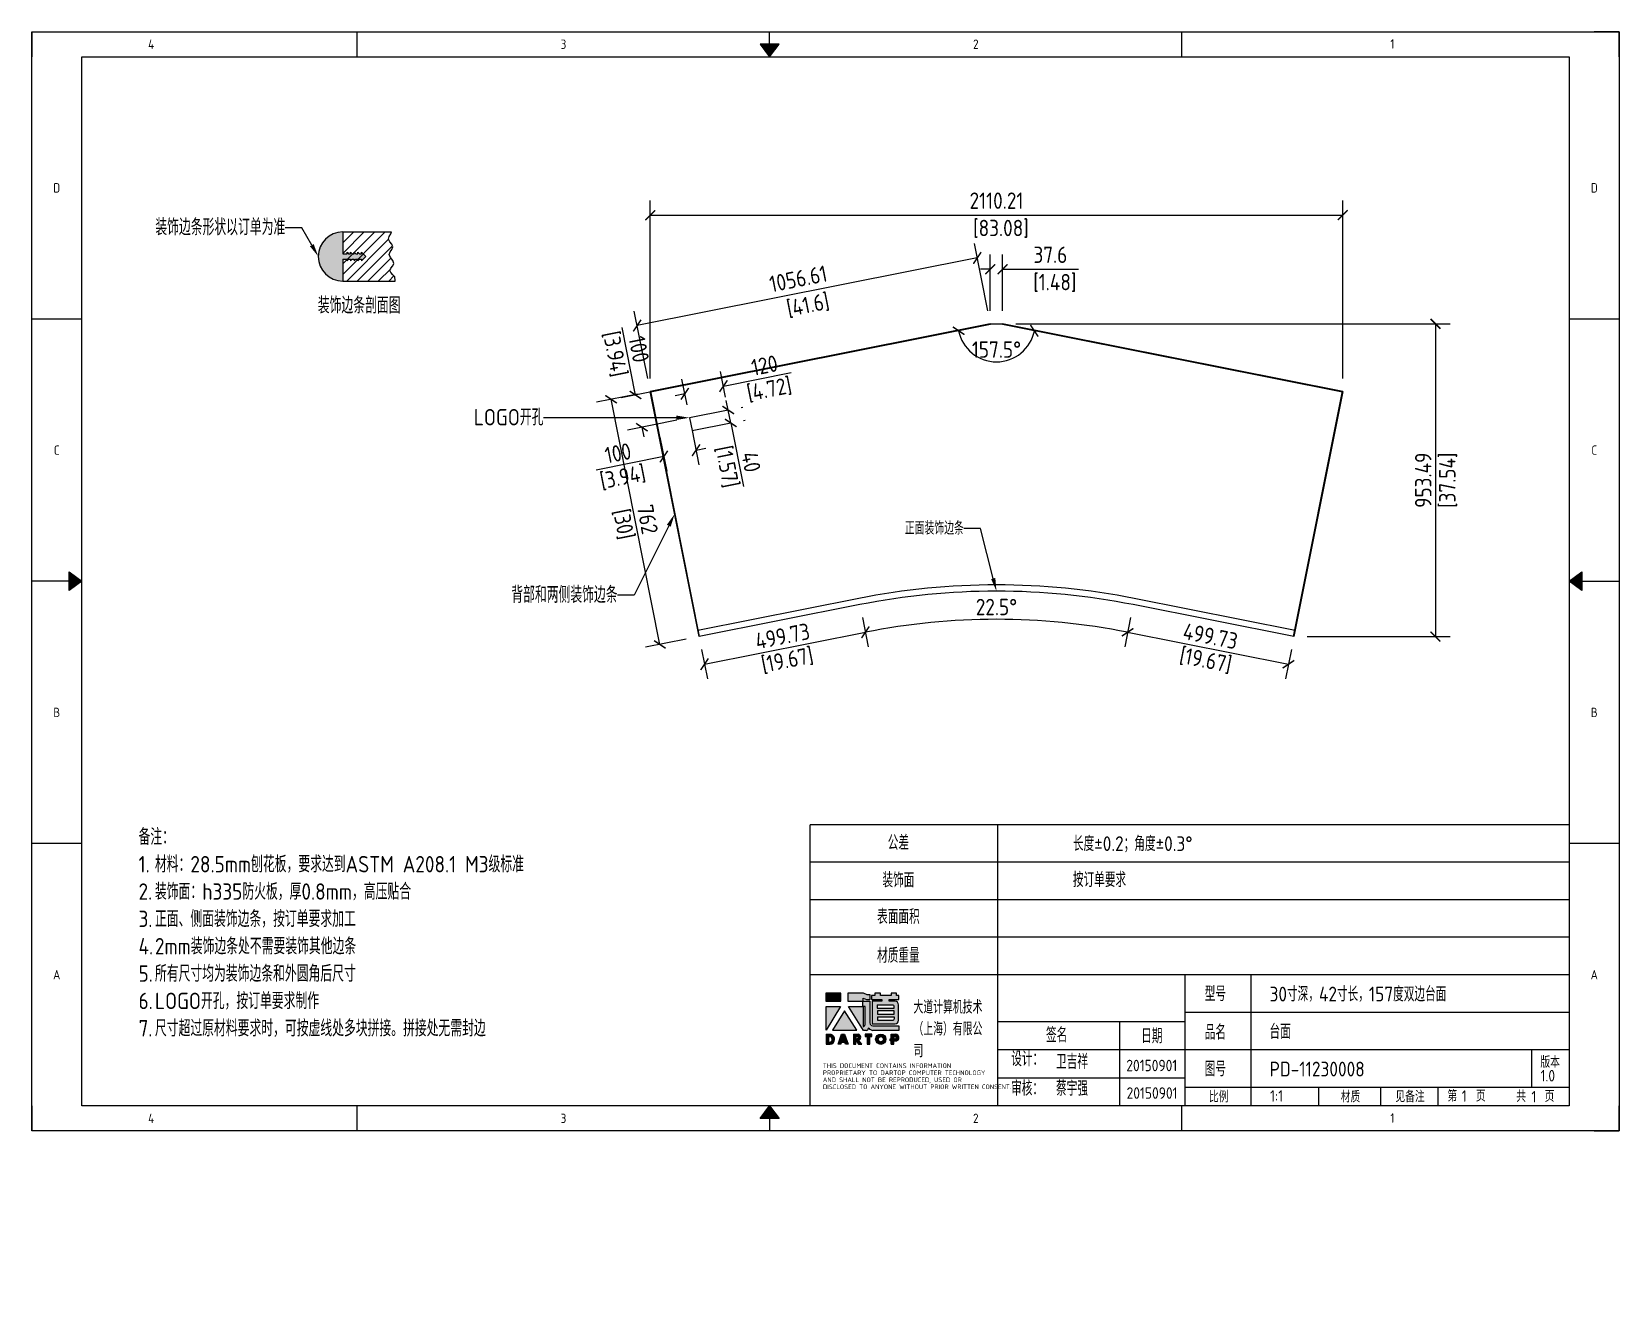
# Model space of a CAD drawing. Header units: millimetres. Extents: x 334 to 23266, y -22310 to 9660.
# Drawn here: x 334 to 5171, y -11477 to -7638 of the extents above; entities that cross this region are included whole.
import ezdxf
from ezdxf import colors
from ezdxf.entities.mleader import LeaderData, LeaderLine
from ezdxf.enums import TextEntityAlignment as Align
from ezdxf.math import Vec2, Vec3

# ---------------------------------------------------------------- set-up
doc = ezdxf.new("R2010")
doc.units = ezdxf.units.MM
doc.header["$MEASUREMENT"] = 0
doc.layers.get('Defpoints').update_dxf_attribs({"color": 252})
for name, color, linetype in [('DIM', 2, 'Continuous'), ('Remark', 255, 'Continuous'), ('TITLEBLOCK', 255, 'Continuous'), ('WORKSURFACE', 7, 'Continuous')]:
    doc.layers.add(name, color=color, linetype=linetype)
doc.styles.add('Dartop Text Style', font='gbenor.shx', dxfattribs={"bigfont": 'gbcbig.shx'})
doc.dimstyles.new('Dartop DIM Style', dxfattribs={"dimscale": 20, "dimtxt": 2.5, "dimasz": 1.5, "dimexe": 2.25, "dimexo": 2, "dimtad": 1, "dimdsep": 46, "dimtxsty": 'Dartop Text Style', "dimblk": 'ARCHTICK', "dimcen": 0.09, "dimadec": 1, "dimazin": 0, "dimtfac": 1, "dimtofl": 0, "dimtmove": 0, "dimatfit": 1, "dimfxl": 1, "dimtolj": 1, "dimtzin": 0, "dimarcsym": 0})

# ---------------------------------------------------------------- blocks, each defined once
blk = doc.blocks.new('*U5')
at = {"color": 254, "linetype": 'Continuous', "extrusion": (0, 0, -1)}
for points in [[(-17, 0.333), (-16.812, 0.25), (-17, 0.5)], [(-17, 0.333), (-17.188, 0.25), (-16.812, 0.25)], [(-17, 0.333), (-17, 0.5), (-17.188, 0.25)]]:
    blk.add_solid(points, dxfattribs=at)
blk = doc.blocks.new('*U4')
at = {"color": 254, "linetype": 'Continuous', "extrusion": (0, 0, -1)}
for points in [[(-33.167, 11), (-33, 11), (-33.25, 11.188)], [(-33.167, 11), (-33.25, 11.188), (-33.25, 10.812)], [(-33.167, 11), (-33.25, 10.812), (-33, 11)]]:
    blk.add_solid(points, dxfattribs=at)
blk = doc.blocks.new('*U6')
at = {"color": 254, "linetype": 'Continuous'}
for points in [[(17, 21.667), (17.188, 21.75), (16.812, 21.75)], [(17, 21.667), (16.812, 21.75), (17, 21.5)], [(17, 21.667), (17, 21.5), (17.188, 21.75)]]:
    blk.add_solid(points, dxfattribs=at)
blk = doc.blocks.new('*U3')
at = {"color": 254, "linetype": 'Continuous', "extrusion": (0, 0, -1)}
for points in [[(-0.833, 11), (-0.75, 10.812), (-0.75, 11.188)], [(-0.833, 11), (-0.75, 11.188), (-1, 11)], [(-0.833, 11), (-1, 11), (-0.75, 10.812)]]:
    blk.add_solid(points, dxfattribs=at)
blk = doc.blocks.new('dadao')
for p, q in [((48, 19.2), (44.9, 10.4)), ((44.9, 10.4), (51.2, 10.4)), ((51.2, 10.4), (48, 19.2))]:
    blk.add_line(p, q)
for points in [[(41.8, 121.6), (41.8, 143.7), (-0.4, 143.7), (-0.4, 121.6), (41.8, 121.6)], [(104.8, 122), (104.8, 130.3), (114.1, 126.3), (124.2, 126.3), (124.2, 139.6), (115.9, 139.6), (105.1, 143.9), (61.5, 143.9)], [(61.7, 144), (61.7, 121.3), (103.9, 121.3)], [(113.4, 38.7), (105.1, 38.7), (63, 106.5), (103.9, 106.5), (103.9, 120.9), (103.9, 121.3)], [(109.7, 53.6), (109.7, 106.2), (104.3, 106.2), (104.3, 50.4), (106.6, 50.4)], [(144.6, 94.4), (144.6, 84.8), (192, 84.8), (192, 94.1), (144.9, 94.1)], [(120.2, 45), (119.5, 45), (119.5, 44.6)], [(0, 28), (0, 0), (11.8, 0)], [(0.1, 28), (14, 28)], [(7.1, 21.8), (7.1, 6.1), (12, 6.1)], [(7.1, 21.8), (11.4, 21.8)], [(76.8, 28.2), (76.8, 0), (84.1, 0), (84.1, 11.1), (91.6, -0.1), (100.3, -0.1), (91.7, 11.1)], [(76.8, 28.2), (90.6, 28.2)], [(84, 22.7), (84, 15.3), (87.2, 15.3)], [(84, 22.7), (87.3, 22.7)], [(183.7, 0), (183.7, 9.6), (180.6, 9.6), (180.6, 14.9), (183.8, 14.9), (183.8, 28.1), (196.1, 28.1), (196.5, 28.1)], [(183.7, 0), (190.9, 0), (190.9, 9.6), (198.8, 9.6)], [(194.9, 22.3), (190.8, 22.3), (190.8, 15), (194.4, 15)]]:
    blk.add_lwpolyline(points)
blk.add_lwpolyline([(137.1, 144.2), (137.1, 137.9), (128.3, 137.9), (128.3, 126.5), (157.3, 126.5), (157.3, 121.5), (130.3, 121.5), (130.3, 57.5), (194.4, 57.5, 0.414214), (204.4, 67.5), (204.4, 111.3, 0.414214), (194.4, 121.3), (177.5, 121.3), (177.5, 126.3), (204.7, 126.3), (204.7, 137.7), (198.2, 137.7), (198.2, 143.9), (183.3, 143.9), (183.3, 138), (153, 138), (153, 144.2), (137.1, 144.2)], format="xyb", close=True)
for points in [[(-0.3, 106.2), (40.4, 106.2), (-0.3, 39.7), (-0.3, 106.2)], [(51.7, 94.1), (18.4, 39.3), (86.2, 39.3)], [(43.8, 28.2), (51.8, 28.2), (62.6, -0.1), (55, -0.1), (53.2, 5), (42.9, 5), (41.1, 0), (33.6, 0)], [(110, 28.1), (110, 21.9), (116, 21.9), (116, -0.1), (123.2, -0.1), (123.2, 22), (129.2, 22), (129.2, 28.1), (110, 28.1)]]:
    blk.add_lwpolyline(points, close=True)
for points in [[(104.8, 122), (123.4, 122), (123.4, 60, 0.414214), (131.4, 52), (204.8, 52), (204.8, 39.1), (131.7, 39.1)], [(144.3, 110.8), (144.3, 101.8), (192.3, 101.8), (192.3, 105.5, 0.414214), (187.3, 110.5), (144.3, 110.5)], [(144.6, 77), (144.6, 67.5), (187.6, 67.5, 0.414214), (192.6, 72.5), (192.6, 76.4), (144.6, 76.4)]]:
    blk.add_lwpolyline(points, format="xyb")
for radius in [14.5, 7.44]:
    blk.add_circle((154.2, 14.2), radius)
for centre, radius, start, end in [((99.2, 60.7), 12.6, 305.6399, 325.969), ((111.6, 46.7), 8.19, 282.9811, 347.6627), ((136, 61.7), 22.9, 226.7358, 259.3209), ((8.5, 13.9), 8.49, 294.2143, 69.7177), ((9.6, 14.2), 14.4, 278.6604, 72.3203), ((86.4, 19), 3.8, 282.527, 76.7196), ((88.6, 19.4), 8.95, 290.6073, 77.2124), ((193.7, 18.7), 3.8, 280.9891, 72.5513), ((195.7, 18.6), 9.51, 288.8959, 85.2442)]:
    blk.add_arc(centre, radius, start, end)
blk = doc.blocks.new('TitleBlock_Dartop')
for points in [[(2465.7, 419.1), (2420.2, 419.1), (2420.2, 395.3), (2465.7, 395.3)], [(2464.3, 378.7), (2420.3, 378.7), (2420.3, 306.9)], [(2476.5, 365.6), (2440.5, 306.4), (2513.7, 306.4)], [(2560.2, 294.3), (2539.4, 294.3), (2539.4, 287.7), (2545.9, 287.7), (2545.9, 263.9), (2553.7, 263.9), (2553.7, 287.7), (2560.2, 287.7)]]:
    blk.add_hatch(color=256).paths.add_polyline_path(points)
h = blk.add_hatch(color=256)
h.paths.add_polyline_path([(2533.8, 404.6), (2543.9, 400.3), (2554.8, 400.3), (2554.8, 414.7), (2545.8, 414.7), (2534.1, 419.3), (2487.3, 419.3), (2487.3, 395), (2532.8, 395), (2532.8, 394.5), (2532.8, 378.9), (2488.7, 378.9), (2534.1, 305.8), (2543.1, 305.8, 0.279375), (2549.7, 312.2), (2549.7, 312.5), (2550.5, 312.5, 0.143145), (2562.9, 306.2), (2641.8, 306.2), (2641.8, 320.1), (2562.5, 320.1, -0.414214), (2553.9, 328.7), (2553.9, 395.7), (2533.8, 395.7)])
h.paths.add_polyline_path([(2533.3, 378.6), (2539.1, 378.6), (2539.1, 321.8, -0.088936), (2535.7, 318.4), (2533.3, 318.4)], flags=16)
h = blk.add_hatch(color=256)
h.paths.add_polyline_path([(2641.7, 412.7), (2634.7, 412.7), (2634.7, 419.4), (2618.6, 419.4), (2618.6, 413), (2585.8, 413), (2585.8, 419.7), (2568.6, 419.7), (2568.6, 412.9), (2559.2, 412.9), (2559.2, 400.6), (2590.5, 400.6), (2590.5, 395.1), (2561.3, 395.1), (2561.3, 326.1), (2630.6, 326.1, 0.414214), (2641.4, 336.9), (2641.4, 384.2, 0.414214), (2630.6, 395), (2612.3, 395), (2612.3, 400.3), (2641.7, 400.3)])
h.paths.add_polyline_path([(2622.9, 383.3, -0.414214), (2628.3, 377.9), (2628.3, 373.9), (2576.5, 373.9), (2576.5, 383.3)], flags=16)
h.paths.add_polyline_path([(2628, 365.5), (2628, 355.5), (2576.8, 355.5), (2576.8, 365.5)], flags=16)
h.paths.add_polyline_path([(2628.7, 346.5), (2628.7, 342.2, -0.414214), (2623.3, 336.8), (2576.8, 336.8), (2576.8, 346.5)], flags=16)
h = blk.add_hatch(color=256)
h.paths.add_polyline_path([(2435.7, 294.1), (2420.6, 294.1), (2420.6, 264), (2433.3, 264, 0.793016)])
h.paths.add_polyline_path([(2433.6, 270.6), (2428.3, 270.6), (2428.3, 287.5), (2433, 287.5, -0.671361)], flags=16)
h = blk.add_hatch(color=256)
h.paths.add_polyline_path([(2476.6, 294.4), (2468, 294.4), (2456.9, 263.9), (2465.1, 263.9), (2467, 269.3), (2478, 269.3), (2480, 263.9), (2488.2, 263.9)])
h.paths.add_polyline_path([(2475.9, 275.1), (2469.1, 275.1), (2472.4, 284.7)], flags=16)
h = blk.add_hatch(color=256)
h.paths.add_polyline_path([(2518.4, 294.4), (2503.6, 294.4), (2503.6, 263.9), (2511.4, 263.9), (2511.4, 276), (2519.5, 263.8), (2529, 263.8), (2519.7, 275.9, 0.744055)])
h.paths.add_polyline_path([(2511.4, 280.5), (2511.4, 288.5), (2514.9, 288.5, -0.796809), (2514.8, 280.5)], flags=16)
h = blk.add_hatch(color=256)
h.paths.add_polyline_path([(2571.5, 279.3, 1), (2602.8, 279.3, 1)])
h.paths.add_polyline_path([(2595.2, 279.3, -1), (2579.1, 279.3, -1)], flags=16)
h = blk.add_hatch(color=256)
h.paths.add_polyline_path([(2632.8, 294.3), (2632.3, 294.3), (2619.1, 294.3), (2619.1, 280.1), (2615.6, 280.1), (2615.6, 274.3), (2619.1, 274.3), (2619.1, 264), (2626.8, 264), (2626.8, 274.4), (2635.3, 274.4, 0.812304)])
h.paths.add_polyline_path([(2626.7, 280.1), (2626.7, 288.1), (2631.1, 288.1, -0.778213), (2630.6, 280.1)], flags=16)
for p, q in [((0, 3350.4), (4761.2, 3350.4)), ((0, 3350.4), (0, 3274.2)), ((992.1, 3274.2), (992.1, 3350.4)), ((2248.5, 3312.3), (2248.5, 3350.4)), ((3504.9, 3274.2), (3504.9, 3350.4)), ((4837.4, 3350.4), (4761.2, 3350.4)), ((4837.4, 3274.2), (4837.4, 3350.4)), ((0, 76.1), (0, 3274.2)), ((152.3, 76.1), (152.3, 3274.2)), ((152.3, 3274.2), (4685.1, 3274.2)), ((4685.1, 3274.2), (4685.1, 76.1)), ((4837.4, 3274.2), (4837.4, 76.1)), ((152.3, 2474.7), (0, 2474.7)), ((4837.4, 2474.7), (4685.1, 2474.7)), ((114.2, 1675.2), (0, 1675.2)), ((4723.2, 1675.2), (4837.4, 1675.2)), ((2372.2, 76.1), (2372.2, 932.8)), ((4685.1, 932.8), (2372.2, 932.8)), ((2943.3, 932.8), (2943.3, 76.1)), ((152.3, 875.7), (0, 875.7)), ((4837.4, 875.7), (4685.1, 875.7)), ((4685.1, 818.6), (2372.2, 818.6)), ((4685.1, 704.3), (2372.2, 704.3)), ((4685.1, 590.1), (2372.2, 590.1)), ((4685.1, 475.9), (2372.2, 475.9)), ((3514.4, 76.1), (3514.4, 475.9)), ((3715.3, 133.3), (3715.3, 475.9)), ((3514.4, 361.7), (4685.1, 361.7)), ((2943.3, 333.1), (3514.4, 333.1)), ((3314.5, 333.1), (3314.5, 76.1)), ((2943.3, 247.5), (4685.1, 247.5)), ((4570.9, 133.3), (4570.9, 247.5)), ((2943.3, 161.8), (3514.4, 161.8)), ((3514.4, 133.3), (4685.1, 133.3)), ((3715.3, 76.1), (3715.3, 133.3)), ((3922.4, 76.1), (3922.4, 133.3)), ((4110.6, 76.1), (4110.6, 133.3)), ((4285.3, 76.1), (4285.3, 133.3)), ((0, 76.1), (0, 0)), ((4685.1, 76.1), (152.3, 76.1)), ((992.1, 0), (992.1, 76.1)), ((3504.9, 0), (3504.9, 76.1)), ((4837.4, 0), (4837.4, 76.1)), ((4761.2, 0), (0, 0)), ((2248.5, 38.1), (2248.5, 0)), ((4761.2, 0), (4837.4, 0))]:
    blk.add_line(p, q)
for points in [[(0, 3350.4), (4837.4, 3350.4), (4837.4, 0), (0, 0)], [(2248.5, 3274.2), (2277, 3312.3), (2219.9, 3312.3), (2248.5, 3274.2)], [(152.3, 1675.2), (114.2, 1646.6), (114.2, 1703.7), (152.3, 1675.2)], [(4685.1, 1675.2), (4723.2, 1703.7), (4723.2, 1646.6), (4685.1, 1675.2)], [(2248.5, 76.1), (2277, 38.1), (2219.9, 38.1), (2248.5, 76.1)]]:
    blk.add_lwpolyline(points, close=True)
for name, p, xscale, yscale, zscale in [('*U6', (-340.4, 0), 152.2888407109637, 152.2888407109637, 152.2888407109637), ('*U3', (0, 0), 152.2888407109637, 152.2888407109637, 152.2888407109637), ('*U4', (-340.4, 0), 152.2888407109637, 152.2888407109637, 152.2888407109637), ('dadao', (2420.6, 264), 1.079866324957078, 1.079866324957078, 1.079866324957078), ('*U5', (-340.4, 0), 152.2888407109637, 152.2888407109637, 152.2888407109637)]:
    blk.add_blockref(name, p, dxfattribs=dict(xscale=xscale, yscale=yscale, zscale=zscale))
at = {"style": 'Dartop Text Style'}
for s, height, p in [('4', 28.6, (363.9, 3312.3)), ('3', 28.6, (1620.3, 3312.3)), ('2', 28.6, (2876.7, 3312.3)), ('1', 28.6, (4146.1, 3313.2)), ('D', 28.6, (76.1, 2874.5)), ('D', 28.6, (4761.2, 2874.5)), ('C', 28.6, (76.1, 2074.9)), ('C', 28.6, (4761.2, 2074.9)), ('B', 28.6, (76.1, 1275.4)), ('B', 28.6, (4761.2, 1275.4)), ('公差', 45, (2640.8, 878.3)), ('装饰面', 45, (2640.8, 764.4)), ('表面面积', 45, (2640.8, 652.7)), ('材质重量', 45, (2640.8, 534.5)), ('A', 28.6, (76.1, 475.9)), ('A', 28.6, (4761.2, 475.9)), ('型号', 45, (3606.7, 417.8)), ('签名', 45, (3123.1, 292.2)), ('日期', 45, (3413, 289.3)), ('品名', 45, (3606.7, 300.5)), ('图号', 45, (3606.7, 188.9)), ('版本', 35, (4626.9, 209.6)), ('比例', 35, (3617, 104.1)), ('材质', 35, (4018.6, 104.1)), ('第   页', 35, (4372, 106.5)), ('共   页', 35, (4581.8, 105.6)), ('4', 28.6, (363.9, 38.1)), ('3', 28.6, (1620.3, 38.1)), ('2', 28.6, (2876.7, 38.1)), ('1', 28.6, (4146.1, 39))]:
    blk.add_text(s, height=height, dxfattribs=at).set_placement(p, align=Align.MIDDLE_CENTER)
for s, height, p in [('设计：', 45, (2984.8, 197)), ('THIS DOCUMENT CONTAINS INFORMATION', 14.277, (2410.7, 191.4)), ('AND SHALL NOT BE REPRODUCED, USED OR', 14.277, (2410.7, 148.5)), ('PROPRIETARY TO DARTOP COMPUTER TECHNOLOGY', 14.277, (2410.7, 169.9)), ('审核：', 45, (2984.4, 107)), ('DISCLOSED TO ANYONE WITHOUT PRIOR WRITTEN CONSENT.', 14.277, (2410.7, 127.1))]:
    blk.add_text(s, height=height, dxfattribs=at).set_placement(p)
at = {"insert": (2686.8, 397.4), "char_height": 40, "attachment_point": 1, "style": 'Dartop Text Style'}
blk.add_mtext_dynamic_manual_height_columns('大道计算机技术（上海）有限公司', width=235.338, gutter_width=1, heights=[0], dxfattribs=at)
at = {"style": 'Dartop Text Style'}
for tag, p, height in [('#公差', (3172.6, 852.9), 45), ('#装饰面', (3172.6, 743), 45), ('#表面面积', (3172.6, 626.8), 45), ('#材质重量', (3172.6, 506), 45), ('#型号', (3771.8, 394.4), 45), ('#品名', (3771.8, 280.3), 45), ('#设计', (3121.2, 188.5), 45), ('#图号', (3771.8, 165.8), 45), ('#审核', (3121.2, 106.9), 45), ('#版本', (4597.7, 150.5), 35), ('#比例', (3773.4, 89), 35), ('#材质', (4155.2, 87.2), 35), ('#INDEX', (4357.4, 88.3), 35), ('#PAGE', (4569.8, 86.7), 35)]:
    blk.add_attdef(tag, p, '', height=height, dxfattribs=at)
for tag, p in [('#设计日期', (3412.9, 181.7)), ('#审核日期', (3413.8, 97.7))]:
    blk.add_attdef(tag, text='', height=35, dxfattribs=at).set_placement(p, align=Align.CENTER)
blk = doc.blocks.new('Remark')
at = {"insert": (9.8, -11.6), "char_height": 50, "attachment_point": 1, "style": 'Dartop Text Style'}
blk.add_mtext_dynamic_manual_height_columns('备注：\\P\\pi-50,l50,t50;1.^I材料：28.5mm刨花板，要求达到ASTM A208.1 M3级标准\\P2.^I装饰面：h335防火板，厚0.8mm，高压贴合\\P3.^I正面、侧面装饰边条，按订单要求加工\\P4.^I2mm装饰边条处不需要装饰其他边条\\P5.^I所有尺寸均为装饰边条和外圆角后尺寸\\P6.^ILOGO开孔，按订单要求制作\\P7.^I尺寸超过原材料要求时，可按虚线处多块拼接。拼接处无需封边', width=1204.087, gutter_width=1, heights=[0], dxfattribs=at)
blk = doc.blocks.new('_ArchTick')
at = {"color": 0, "linetype": 'ByBlock', "const_width": 0.15}
blk.add_lwpolyline([(-0.5, -0.5), (0.5, 0.5)], dxfattribs=at)
blk = doc.blocks.new('*D40')
at = {"layer": 'Defpoints', "color": 0, "transparency": 16777216}
for p in [(3292.1, -8528.2), (4179.7, -9481.7), (4611.1, -9481.7)]:
    blk.add_point(p, dxfattribs=at)
at = {"layer": 'DIM', "color": 0, "lineweight": -2, "transparency": 16777216}
for p, q in [((3332.1, -8528.2), (4656.1, -8528.2)), ((4611.1, -8528.2), (4611.1, -9481.7)), ((4219.7, -9481.7), (4656.1, -9481.7))]:
    blk.add_line(p, q, dxfattribs=at)
at = {"layer": 'DIM', "color": 0, "lineweight": -2, "transparency": 16777216, "xscale": 30, "yscale": 30, "zscale": 30}
for p, rotation in [((4611.1, -8528.2), 90), ((4611.1, -9481.7), 270)]:
    blk.add_blockref('_ArchTick', p, dxfattribs=dict(at, rotation=rotation))
at = {"layer": 'DIM', "color": 0, "transparency": 16777216, "char_height": 50, "attachment_point": 5, "rotation": 90, "style": 'Dartop Text Style'}
for s, insert in [('\\A1;953.49', (4573.6, -9005)), ('\\A1;[37.54]', (4649.7, -9005))]:
    blk.add_mtext(s, dxfattribs=dict(at, insert=insert))
blk = doc.blocks.new('*D41')
at = {"layer": 'Defpoints', "color": 0, "transparency": 16777216}
for p in [(4328.4, -8197), (2218.2, -8734.4), (4328.4, -8734.4)]:
    blk.add_point(p, dxfattribs=at)
at = {"layer": 'DIM', "color": 0, "lineweight": -2, "transparency": 16777216}
for p, q in [((2218.2, -8694.4), (2218.2, -8152)), ((4328.4, -8694.4), (4328.4, -8152)), ((2218.2, -8197), (4328.4, -8197))]:
    blk.add_line(p, q, dxfattribs=at)
at = {"layer": 'DIM', "color": 0, "lineweight": -2, "transparency": 16777216, "xscale": 30, "yscale": 30, "zscale": 30, "rotation": 180}
blk.add_blockref('_ArchTick', (2218.2, -8197), dxfattribs=at)
at = {"layer": 'DIM', "color": 0, "lineweight": -2, "transparency": 16777216, "xscale": 30, "yscale": 30, "zscale": 30}
blk.add_blockref('_ArchTick', (4328.4, -8197), dxfattribs=at)
at = {"layer": 'DIM', "color": 0, "transparency": 16777216, "insert": (3273.3, -8197), "char_height": 50, "attachment_point": 5, "style": 'Dartop Text Style'}
blk.add_mtext('\\A1;2110.21\\P [83.08]', dxfattribs=at)
blk = doc.blocks.new('*D42')
at = {"layer": 'Defpoints', "color": 0, "transparency": 16777216}
for p in [(2178.3, -8533.6), (3254.5, -8528.2), (2218.2, -8734.4)]:
    blk.add_point(p, dxfattribs=at)
at = {"layer": 'DIM', "color": 0, "lineweight": -2, "transparency": 16777216}
for p, q in [((3246.7, -8489), (3205.8, -8283.4)), ((3214.6, -8327.5), (2178.3, -8533.6)), ((2210.4, -8695.1), (2169.5, -8489.5))]:
    blk.add_line(p, q, dxfattribs=at)
at = {"layer": 'DIM', "color": 0, "lineweight": -2, "transparency": 16777216, "xscale": 30, "yscale": 30, "zscale": 30}
for p, rotation in [((3214.6, -8327.5), 11.25000000000568), ((2178.3, -8533.6), 191.2500000000057)]:
    blk.add_blockref('_ArchTick', p, dxfattribs=dict(at, rotation=rotation))
at = {"layer": 'DIM', "color": 0, "transparency": 16777216, "insert": (2677.8, -8434.3), "char_height": 50, "attachment_point": 5, "rotation": 11.25, "style": 'Dartop Text Style'}
blk.add_mtext('\\A1;1056.61\\P [41.6]', dxfattribs=at)
blk = doc.blocks.new('*D43')
at = {"layer": 'Defpoints', "color": 0, "transparency": 16777216}
for p in [(3292.1, -8362), (3254.5, -8528.2), (3292.1, -8528.2)]:
    blk.add_point(p, dxfattribs=at)
at = {"layer": 'DIM', "color": 0, "lineweight": -2, "transparency": 16777216}
for p, q in [((3254.5, -8488.2), (3254.5, -8317)), ((3292.1, -8488.2), (3292.1, -8317)), ((3254.5, -8362), (3224.5, -8362)), ((3292.1, -8362), (3522.9, -8362))]:
    blk.add_line(p, q, dxfattribs=at)
at = {"layer": 'DIM', "color": 0, "lineweight": -2, "transparency": 16777216, "xscale": 30, "yscale": 30, "zscale": 30}
blk.add_blockref('_ArchTick', (3254.5, -8362), dxfattribs=at)
at = {"layer": 'DIM', "color": 0, "lineweight": -2, "transparency": 16777216, "xscale": 30, "yscale": 30, "zscale": 30, "rotation": 180}
blk.add_blockref('_ArchTick', (3292.1, -8362), dxfattribs=at)
at = {"layer": 'DIM', "color": 0, "transparency": 16777216, "insert": (3437.5, -8362), "char_height": 50, "attachment_point": 5, "style": 'Dartop Text Style'}
blk.add_mtext('\\A1;37.6\\P [1.48]', dxfattribs=at)
blk = doc.blocks.new('*D44')
at = {"layer": 'Defpoints', "color": 0, "transparency": 16777216}
for p in [(2218.2, -8734.4), (2098.8, -8758.1), (2366.8, -9481.7)]:
    blk.add_point(p, dxfattribs=at)
at = {"layer": 'DIM', "color": 0, "lineweight": -2, "transparency": 16777216}
for p, q in [((2179, -8742.2), (2054.6, -8766.9)), ((2247.4, -9505.5), (2098.8, -8758.1)), ((2327.6, -9489.5), (2203.3, -9514.3))]:
    blk.add_line(p, q, dxfattribs=at)
at = {"layer": 'DIM', "color": 0, "lineweight": -2, "transparency": 16777216, "xscale": 30, "yscale": 30, "zscale": 30}
for p, rotation in [((2098.8, -8758.1), 101.2500000000058), ((2247.4, -9505.5), 281.2500000000058)]:
    blk.add_blockref('_ArchTick', p, dxfattribs=dict(at, rotation=rotation))
at = {"layer": 'DIM', "color": 0, "transparency": 16777216, "char_height": 50, "attachment_point": 5, "rotation": 281.25, "style": 'Dartop Text Style'}
for s, insert in [('\\A1;[30]', (2135.3, -9139.3)), ('\\A1;762', (2209.9, -9124.5))]:
    blk.add_mtext(s, dxfattribs=dict(at, insert=insert))
blk = doc.blocks.new('*D45')
at = {"layer": 'Defpoints', "color": 0, "transparency": 16777216}
for p in [(3689.6, -9384.2), (4179.7, -9481.7), (4163, -9565.9)]:
    blk.add_point(p, dxfattribs=at)
at = {"layer": 'DIM', "color": 0, "lineweight": -2, "transparency": 16777216}
for p, q in [((3681.8, -9423.5), (3664.1, -9512.5)), ((3672.9, -9468.4), (4163, -9565.9)), ((4171.9, -9521), (4154.2, -9610))]:
    blk.add_line(p, q, dxfattribs=at)
at = {"layer": 'DIM', "color": 0, "lineweight": -2, "transparency": 16777216, "xscale": 30, "yscale": 30, "zscale": 30}
for p, rotation in [((3672.9, -9468.4), 168.7499999999998), ((4163, -9565.9), 348.7499999999998)]:
    blk.add_blockref('_ArchTick', p, dxfattribs=dict(at, rotation=rotation))
at = {"layer": 'DIM', "color": 0, "transparency": 16777216, "char_height": 50, "attachment_point": 5, "rotation": 348.75, "style": 'Dartop Text Style'}
for s, insert in [('\\A1;499.73', (3925.3, -9480.3)), ('\\A1;[19.67]', (3910.4, -9554.9))]:
    blk.add_mtext(s, dxfattribs=dict(at, insert=insert))
blk = doc.blocks.new('*D46')
at = {"layer": 'Defpoints', "color": 0, "transparency": 16777216}
for p in [(2857, -9384.2), (2873.7, -9468.4), (2366.8, -9481.7)]:
    blk.add_point(p, dxfattribs=at)
at = {"layer": 'DIM', "color": 0, "lineweight": -2, "transparency": 16777216}
for p, q in [((2864.8, -9423.5), (2882.5, -9512.5)), ((2383.6, -9565.9), (2873.7, -9468.4)), ((2374.6, -9521), (2392.4, -9610))]:
    blk.add_line(p, q, dxfattribs=at)
at = {"layer": 'DIM', "color": 0, "lineweight": -2, "transparency": 16777216, "xscale": 30, "yscale": 30, "zscale": 30}
for p, rotation in [((2873.7, -9468.4), 11.24999999165785), ((2383.6, -9565.9), 191.2499999916578)]:
    blk.add_blockref('_ArchTick', p, dxfattribs=dict(at, rotation=rotation))
at = {"layer": 'DIM', "color": 0, "transparency": 16777216, "char_height": 50, "attachment_point": 5, "rotation": 11.25, "style": 'Dartop Text Style'}
for s, insert in [('\\A1;499.73', (2621.3, -9480.3)), ('\\A1;[19.67]', (2636.2, -9554.9))]:
    blk.add_mtext(s, dxfattribs=dict(at, insert=insert))
blk = doc.blocks.new('*D47')
at = {"layer": 'Defpoints', "color": 0, "transparency": 16777216}
for p in [(3254.9, -8530.2), (3291.7, -8530.2), (3221.3, -8632), (2218.6, -8736.3), (4328, -8736.3)]:
    blk.add_point(p, dxfattribs=at)
at = {"layer": 'DIM', "color": 0, "lineweight": -2, "transparency": 16777216}
blk.add_arc((3273.3, -8526.5), 117.6, 191.25, 348.75, dxfattribs=at)
at = {"layer": 'DIM', "color": 0, "lineweight": -2, "transparency": 16777216, "xscale": 30, "yscale": 30, "zscale": 30}
for p, rotation in [((3158, -8549.5), 101.2499999916584), ((3388.6, -8549.5), 78.74999999166003)]:
    blk.add_blockref('_ArchTick', p, dxfattribs=dict(at, rotation=rotation))
at = {"layer": 'DIM', "color": 0, "transparency": 16777216, "insert": (3273.3, -8606.6), "char_height": 50, "attachment_point": 5, "rotation": 360, "style": 'Dartop Text Style'}
blk.add_mtext('\\A1;157.5°', dxfattribs=at)
blk = doc.blocks.new('*D48')
at = {"layer": 'Defpoints', "color": 0, "transparency": 16777216}
for p in [(2240, -8834), (2338.1, -8814.5), (2259.7, -8932.9)]:
    blk.add_point(p, dxfattribs=at)
at = {"layer": 'DIM', "color": 0, "lineweight": -2, "transparency": 16777216}
for p, q in [((2247.8, -8873.3), (2268.5, -8977.1)), ((2345.9, -8853.7), (2366.6, -8957.6)), ((2259.7, -8932.9), (2053.6, -8973.9)), ((2357.8, -8913.4), (2387.2, -8907.6))]:
    blk.add_line(p, q, dxfattribs=at)
at = {"layer": 'DIM', "color": 0, "lineweight": -2, "transparency": 16777216, "xscale": 30, "yscale": 30, "zscale": 30}
for p, rotation in [((2357.8, -8913.4), 191.250000000006), ((2259.7, -8932.9), 11.25000000000602)]:
    blk.add_blockref('_ArchTick', p, dxfattribs=dict(at, rotation=rotation))
at = {"layer": 'DIM', "color": 0, "transparency": 16777216, "char_height": 50, "attachment_point": 5, "rotation": 11.25, "style": 'Dartop Text Style'}
for s, insert in [('\\A1;100', (2119.9, -8922.5)), ('\\A1;[3.94]', (2134.8, -8997.1))]:
    blk.add_mtext(s, dxfattribs=dict(at, insert=insert))
blk = doc.blocks.new('*D49')
at = {"layer": 'Defpoints', "color": 0, "transparency": 16777216}
for p in [(2173.3, -8745.3), (2318.6, -8716.4), (2338.1, -8814.5)]:
    blk.add_point(p, dxfattribs=at)
at = {"layer": 'DIM', "color": 0, "lineweight": -2, "transparency": 16777216}
for p, q in [((2173.3, -8745.3), (2132.3, -8539.2)), ((2279.4, -8724.2), (2129.2, -8754.1)), ((2298.9, -8822.3), (2148.7, -8852.2)), ((2192.8, -8843.4), (2198.7, -8872.8))]:
    blk.add_line(p, q, dxfattribs=at)
at = {"layer": 'DIM', "color": 0, "lineweight": -2, "transparency": 16777216, "xscale": 30, "yscale": 30, "zscale": 30}
for p, rotation in [((2173.3, -8745.3), 281.2499999916576), ((2192.8, -8843.4), 101.2499999916576)]:
    blk.add_blockref('_ArchTick', p, dxfattribs=dict(at, rotation=rotation))
at = {"layer": 'DIM', "color": 0, "transparency": 16777216, "char_height": 50, "attachment_point": 5, "rotation": 281.25, "style": 'Dartop Text Style'}
for s, insert in [('\\A1;[3.94]', (2109.1, -8620.4)), ('\\A1;100', (2183.7, -8605.6))]:
    blk.add_mtext(s, dxfattribs=dict(at, insert=insert))
blk = doc.blocks.new('*D50')
at = {"layer": 'Defpoints', "color": 0, "transparency": 16777216}
for p in [(2441.3, -8718), (2455.8, -8791.1), (2338.1, -8814.5)]:
    blk.add_point(p, dxfattribs=at)
at = {"layer": 'DIM', "color": 0, "lineweight": -2, "transparency": 16777216}
for p, q in [((2330.3, -8775.3), (2314.8, -8697.3)), ((2448, -8751.9), (2432.5, -8673.9)), ((2441.3, -8718), (2647.3, -8677.1)), ((2323.6, -8741.5), (2294.2, -8747.3))]:
    blk.add_line(p, q, dxfattribs=at)
at = {"layer": 'DIM', "color": 0, "lineweight": -2, "transparency": 16777216, "xscale": 30, "yscale": 30, "zscale": 30}
for p, rotation in [((2441.3, -8718), 191.2500000000057), ((2323.6, -8741.5), 11.25000000000568)]:
    blk.add_blockref('_ArchTick', p, dxfattribs=dict(at, rotation=rotation))
at = {"layer": 'DIM', "color": 0, "transparency": 16777216, "char_height": 50, "attachment_point": 5, "rotation": 11.25, "style": 'Dartop Text Style'}
for s, insert in [('\\A1;120', (2566.4, -8654.9)), ('\\A1;[4.72]', (2581.2, -8729.5))]:
    blk.add_mtext(s, dxfattribs=dict(at, insert=insert))
blk = doc.blocks.new('*D51')
at = {"layer": 'Defpoints', "color": 0, "transparency": 16777216}
for p in [(2455.8, -8791.1), (2463.6, -8830.3), (2463.6, -8830.3)]:
    blk.add_point(p, dxfattribs=at)
at = {"layer": 'DIM', "color": 0, "lineweight": -2, "transparency": 16777216}
for p, q in [((2455.8, -8791.1), (2450, -8761.7)), ((2495, -8783.3), (2500, -8782.3)), ((2463.6, -8830.3), (2502.2, -9024)), ((2502.9, -8822.5), (2507.8, -8821.6))]:
    blk.add_line(p, q, dxfattribs=at)
at = {"layer": 'DIM', "color": 0, "lineweight": -2, "transparency": 16777216, "xscale": 30, "yscale": 30, "zscale": 30}
for p, rotation in [((2455.8, -8791.1), 281.2500000000083), ((2463.6, -8830.3), 101.2500000000083)]:
    blk.add_blockref('_ArchTick', p, dxfattribs=dict(at, rotation=rotation))
at = {"layer": 'DIM', "color": 0, "transparency": 16777216, "char_height": 50, "attachment_point": 5, "rotation": 281.25, "style": 'Dartop Text Style'}
for s, insert in [('\\A1;[1.57]', (2450.9, -8964.1)), ('\\A1;40', (2525.5, -8949.3))]:
    blk.add_mtext(s, dxfattribs=dict(at, insert=insert))
blk = doc.blocks.new('*D52')
at = {"layer": 'Defpoints', "color": 0, "transparency": 16777216}
for p in [(2857, -9384.2), (3689.6, -9384.2), (3407.3, -9433.4), (3273.3, -11477.2)]:
    blk.add_point(p, dxfattribs=at)
at = {"layer": 'DIM', "color": 0, "lineweight": -2, "transparency": 16777216}
for p, q in [((2864.8, -9423.5), (2882.5, -9512.5)), ((3681.8, -9423.5), (3664.1, -9512.5))]:
    blk.add_line(p, q, dxfattribs=at)
blk.add_arc((3273.3, -11477.2), 2048.2, 78.75, 101.25, dxfattribs=at)
at = {"layer": 'DIM', "color": 0, "lineweight": -2, "transparency": 16777216, "xscale": 30, "yscale": 30, "zscale": 30}
for p, rotation in [((2873.7, -9468.4), 191.2499999917468), ((3672.9, -9468.4), 348.7499999999651)]:
    blk.add_blockref('_ArchTick', p, dxfattribs=dict(at, rotation=rotation))
at = {"layer": 'DIM', "color": 0, "transparency": 16777216, "insert": (3273.3, -9391.5), "char_height": 50, "attachment_point": 5, "style": 'Dartop Text Style'}
blk.add_mtext('\\A1;22.5°', dxfattribs=at)
blk = doc.blocks.new('Border')
h = blk.add_hatch(color=256)
edge = h.paths.add_edge_path()
edge.add_line((92.4, -8.2), (98.5, -8.2))
edge.add_line((98.5, -8.2), (98.5, -13.2))
edge.add_line((98.5, -13.2), (103.5, -8.2))
edge.add_line((103.5, -8.2), (109.6, -8.2))
edge.add_line((109.6, -8.2), (109.6, -13.2))
edge.add_line((109.6, -13.2), (114.6, -8.2))
edge.add_line((114.6, -8.2), (120.7, -8.2))
edge.add_line((120.7, -8.2), (120.7, -13.2))
edge.add_line((120.7, -13.2), (125.7, -8.2))
edge.add_line((125.7, -8.2), (131.8, -8.2))
edge.add_line((131.8, -8.2), (131.8, -13.2))
edge.add_line((131.8, -13.2), (145.1, 0))
edge.add_line((131.8, 13.2), (145.1, 0))
edge.add_line((131.8, 8.2), (131.8, 13.2))
edge.add_line((125.7, 8.2), (131.8, 8.2))
edge.add_line((120.7, 13.2), (125.7, 8.2))
edge.add_line((120.7, 8.2), (120.7, 13.2))
edge.add_line((114.6, 8.2), (120.7, 8.2))
edge.add_line((109.6, 13.2), (114.6, 8.2))
edge.add_line((109.6, 8.2), (109.6, 13.2))
edge.add_line((103.5, 8.2), (109.6, 8.2))
edge.add_line((98.5, 13.2), (103.5, 8.2))
edge.add_line((98.5, 8.2), (98.5, 13.2))
edge.add_line((92.4, 8.2), (98.5, 8.2))
edge.add_line((87.4, 13.2), (92.4, 8.2))
edge.add_line((87.4, 8.2), (87.4, 13.2))
edge.add_line((74.8, 8.2), (87.4, 8.2))
edge.add_line((74.8, 74.8), (74.8, 8.2))
edge.add_arc((74.8, 0), 74.8, 90, 270)
edge.add_line((74.8, -8.2), (74.8, -74.8))
edge.add_line((74.8, -8.2), (87.4, -8.2))
edge.add_line((87.4, -8.2), (87.4, -13.2))
edge.add_line((87.4, -13.2), (92.4, -8.2))
for p, q in [((74.8, 41.5), (108.1, 74.8)), ((74.8, 9.5), (140.1, 74.8)), ((74.8, -22.5), (172.1, 74.8)), ((74.8, -54.5), (204.1, 74.8)), ((74.8, 74.8), (74.8, 8.2)), ((74.8, 74.8), (223.2, 74.8)), ((86.6, -74.8), (214.3, 52.9)), ((214.2, 53), (215.8, 61)), ((218.1, 45.1), (214.2, 53)), ((215.8, 61), (220.5, 69.1)), ((220.5, 69.1), (223.2, 74.8)), ((74.8, 8.2), (87.4, 8.2)), ((87.4, 8.2), (87.4, 13.2)), ((87.4, 13.2), (92.4, 8.2)), ((92.4, 8.2), (98.5, 8.2)), ((98.5, 8.2), (98.5, 13.2)), ((98.5, 13.2), (103.5, 8.2)), ((103.5, 8.2), (109.6, 8.2)), ((109.6, 8.2), (109.6, 13.2)), ((109.6, 13.2), (114.6, 8.2)), ((114.6, 8.2), (120.7, 8.2)), ((118.6, -74.8), (225.7, 32.3)), ((120.7, 8.2), (120.7, 13.2)), ((120.7, 13.2), (125.7, 8.2)), ((125.7, 8.2), (131.8, 8.2)), ((131.8, 8.2), (131.8, 13.2)), ((131.8, 13.2), (145.1, 0)), ((131.8, -13.2), (145.1, 0)), ((215.8, 6.5), (218.7, 14.1)), ((219.6, -2.7), (215.8, 6.5)), ((223.9, 37.3), (218.1, 45.1)), ((218.7, 14.1), (223.9, 21.8)), ((226.8, 29.4), (223.9, 37.3)), ((223.9, 21.8), (226.8, 29.4)), ((74.8, -8.2), (74.8, -74.8)), ((74.8, -8.2), (87.4, -8.2)), ((87.4, -13.2), (92.4, -8.2)), ((87.4, -8.2), (87.4, -13.2)), ((92.4, -8.2), (98.5, -8.2)), ((98.5, -13.2), (103.5, -8.2)), ((98.5, -8.2), (98.5, -13.2)), ((103.5, -8.2), (109.6, -8.2)), ((109.6, -13.2), (114.6, -8.2)), ((109.6, -8.2), (109.6, -13.2)), ((114.6, -8.2), (120.7, -8.2)), ((120.7, -13.2), (125.7, -8.2)), ((120.7, -8.2), (120.7, -13.2)), ((125.7, -8.2), (131.8, -8.2)), ((131.8, -8.2), (131.8, -13.2)), ((150.6, -74.8), (221, -4.5)), ((182.7, -74.8), (220.5, -37)), ((218.2, -42.3), (221.1, -35.5)), ((221.1, -48.9), (218.2, -42.3)), ((226.7, -11.9), (219.6, -2.7)), ((221.1, -35.5), (226.6, -28.3)), ((226.6, -28.3), (230, -21.1)), ((230, -21.1), (226.7, -11.9)), ((74.8, -74.8), (233.8, -74.8)), ((214.7, -74.8), (230.5, -58.9)), ((227.4, -55.3), (221.1, -48.9)), ((233.1, -62), (227.4, -55.3)), ((234.5, -73.4), (233.1, -62)), ((233.8, -74.8), (234.5, -73.4))]:
    blk.add_line(p, q)
blk.add_arc((74.8, 0), 74.8, 90, 270)
at = {"style": 'Dartop Text Style'}
blk.add_text('装饰边条剖面图', height=50, dxfattribs=at).set_placement((124.4, -148.7), align=Align.MIDDLE_CENTER)
ml = blk.add_multileader_mtext('Standard')
ml.set_content('装饰边条形状以订单为准', color=256, style='Dartop Text Style')
ml.set_leader_properties()
ml.build(insert=Vec2(0, 0))
ml.multileader.update_dxf_attribs({"dogleg_length": 0.36, "arrow_head_size": 40})
ctx = ml.context
ctx.base_point, ctx.char_height, ctx.arrow_head_size, ctx.landing_gap_size, ctx.plane_origin = Vec3(-494.5, 87.8), 50, 40, 0.09, Vec3(226.8, 249.1)
ctx.text_align_type = 2
notes = []
notes.append((ctx, [(0, (1, 1, 0), (-50.3, 87.8), (-1, 0), 50.3, [(0, [(0, 0)], 0, [])])]))
ctx.mtext.insert, ctx.mtext.alignment, ctx.mtext.flow_direction = Vec3(-100.7, 114.8), 3, 5
for ctx, leaders in notes:
    for number, flags, end, landing, length, lines in leaders:
        leader = LeaderData()
        leader.index, (leader.has_last_leader_line, leader.has_dogleg_vector, leader.attachment_direction) = number, flags
        leader.last_leader_point, leader.dogleg_vector, leader.dogleg_length = Vec3(end), Vec3(landing), length
        for number, points, colour, breaks in lines:
            line = LeaderLine()
            line.index, line.vertices, line.color, line.breaks = number, Vec3.list(points), colors.encode_raw_color(colour), breaks
            leader.lines.append(line)
        ctx.leaders.append(leader)

msp = doc.modelspace()

# ---------------------------------------------------------------- linework, layer by layer
at = {"layer": 'WORKSURFACE', "ltscale": 0.2}
for p, q in [((3254.49, -8528.242), (2218.185, -8734.376)), ((3254.881, -8530.204), (2218.575, -8736.338)), ((4328.006, -8736.338), (3291.7, -8530.204)), ((4328.396, -8734.376), (3292.09, -8528.242))]:
    msp.add_line(p, q, dxfattribs=at)
at = {"layer": 'WORKSURFACE'}
for p, q in [((3254.49, -8528.242), (3292.09, -8528.242)), ((2366.844, -9481.734), (2218.185, -8734.376)), ((2368.805, -9481.344), (2220.146, -8733.986)), ((4326.434, -8733.986), (4177.776, -9481.344)), ((4328.396, -8734.376), (4179.737, -9481.734)), ((2455.818, -8791.106), (2338.124, -8814.517)), ((2463.622, -8830.337), (2455.818, -8791.106)), ((2338.124, -8814.517), (2345.928, -8853.748)), ((2345.928, -8853.748), (2463.622, -8830.337)), ((4179.737, -9481.734), (3689.613, -9384.243)), ((4183.454, -9463.05), (3692.539, -9365.402))]:
    msp.add_line(p, q, dxfattribs=at)
at = {"layer": 'WORKSURFACE', "color": 0, "ltscale": 0.2}
for p, q in [((2854.041, -9365.402), (2363.127, -9463.05)), ((2856.968, -9384.243), (2366.844, -9481.734))]:
    msp.add_line(p, q, dxfattribs=at)
at = {"layer": 'WORKSURFACE'}
msp.add_arc((3273.29, -11473.109), 2149, 78.75, 101.25, dxfattribs=at)
at = {"layer": 'WORKSURFACE', "ltscale": 0.2}
msp.add_arc((3273.29, -11477.238), 2134, 78.75, 101.25, dxfattribs=at)

# ---------------------------------------------------------------- block references
at = {"layer": 'Remark'}
for name, p in [('Border', (1206.832, -8323.104)), ('Remark', (649.191, -10055.464))]:
    msp.add_blockref(name, p, dxfattribs=at)
at = {"layer": 'TITLEBLOCK'}
msp.add_blockref('TitleBlock_Dartop', (333.578, -10988.233), dxfattribs=at).add_auto_attribs({'#版本': '1.0', '#审核日期': '20150901', '#设计日期': '20150901', '#审核': '蔡宇强', '#设计': '卫吉祥', '#PAGE': '1', '#INDEX': '1', '#材质': '见备注', '#比例': '1:1', '#图号': 'PD-11230008', '#品名': '台面', '#型号': '30寸深，42寸长，157度双边台面', '#装饰面': '按订单要求', '#公差': '长度%%P0.2；角度%%P0.3%%D'})

# ---------------------------------------------------------------- dimensions: what is measured, and where the dimension line sits
at = {"layer": 'DIM'}
dim = msp.add_linear_dim(base=(4328.396, -8197.025), p1=(2218.185, -8734.376), p2=(4328.396, -8734.376), dimstyle='Dartop DIM Style', override={"dimpost": '\\X'}, dxfattribs=at)
dim.commit()
dim.dimension.update_dxf_attribs({"geometry": '*D41', "text_midpoint": (3273.29, -8197.025), "dimtype": 160})
for base, p2, angle, picture, middle in [((2178.252, -8533.622), (2218.185, -8734.376), 191.25, '*D42', (2677.81, -8434.254)), ((3292.09, -8362.037), (3292.09, -8528.242), 0, '*D43', (3437.507, -8362.037))]:
    dim = msp.add_linear_dim(base=base, p1=(3254.49, -8528.242), p2=p2, angle=angle, dimstyle='Dartop DIM Style', override={"dimpost": '\\X'}, dxfattribs=at)
    dim.commit()
    dim.dimension.update_dxf_attribs({"geometry": picture, "text_midpoint": middle, "dimtype": 161})
dim = msp.add_linear_dim(base=(4611.108, -9481.734), p1=(3292.09, -8528.242), p2=(4179.737, -9481.734), angle=90, dimstyle='Dartop DIM Style', override={"dimpost": '\\X'}, dxfattribs=at)
dim.commit()
dim.dimension.update_dxf_attribs({"geometry": '*D40', "text_midpoint": (4611.108, -9004.988)})
for p1, p2, distance, picture, middle in [((2338.124, -8814.517), (2318.615, -8716.438), 148.172, '*D49', (2146.939, -8612.868)), ((2338.124, -8814.517), (2455.818, -8791.106), 74.49, '*D50', (2573.692, -8691.71)), ((2366.844, -9481.734), (2218.185, -8734.376), 121.763, '*D44', (2173.091, -9131.81)), ((2455.818, -8791.106), (2463.622, -8830.337), 0, '*D51', (2488.74, -8956.614)), ((2338.124, -8814.517), (2240.046, -8834.026), 100.861, '*D48', (2127.245, -8959.301)), ((2366.844, -9481.734), (2856.968, -9384.243), -85.764, '*D46', (2628.637, -9517.105)), ((3689.613, -9384.243), (4179.737, -9481.734), -85.764, '*D45', (3917.943, -9517.105))]:
    dim = msp.add_aligned_dim(p1=p1, p2=p2, distance=distance, dimstyle='Dartop DIM Style', override={"dimpost": '\\X'}, dxfattribs=at)
    dim.commit()
    dim.dimension.update_dxf_attribs({"geometry": picture, "text_midpoint": middle})
dim = msp.add_angular_dim_2l(base=(3221.288, -8631.992), line1=((3254.881, -8530.204), (2218.575, -8736.338)), line2=((4328.006, -8736.338), (3291.7, -8530.204)), dimstyle='Dartop DIM Style', override={"dimpost": '\\X'}, dxfattribs=at)
dim.commit()
dim.dimension.update_dxf_attribs({"geometry": '*D47', "text_midpoint": (3273.29, -8606.617)})
dim = msp.add_angular_dim_3p(base=(3407.251, -9433.388), center=(3273.29, -11477.238), p1=(3689.613, -9384.243), p2=(2856.968, -9384.243), dimstyle='Dartop DIM Style', override={"dimpost": '\\X'}, dxfattribs=at)
dim.commit()
dim.dimension.update_dxf_attribs({"geometry": '*D52', "text_midpoint": (3273.29, -9391.502)})

# ---------------------------------------------------------------- leaders
ml = msp.add_multileader_mtext('Standard', dxfattribs=at)
ml.set_content('LOGO开孔', color=256, style='Dartop Text Style')
ml.set_leader_properties()
ml.build(insert=Vec2(0, 0))
ml.multileader.update_dxf_attribs({"dogleg_length": 0.36, "arrow_head_size": 40})
ctx = ml.context
ctx.base_point, ctx.char_height, ctx.arrow_head_size, ctx.landing_gap_size, ctx.plane_origin = Vec3(1699.303, -8814.517), 50, 40, 0.09, Vec3(2338.124, -8814.517)
ctx.text_align_type = 2
notes = []
notes.append((ctx, [(0, (1, 1, 0), (1943.286, -8814.517), (-1, 0), 50.298, [(0, [(2338.124, -8814.517)], 0, [])])]))
ctx.mtext.insert, ctx.mtext.alignment, ctx.mtext.flow_direction = Vec3(1892.898, -8787.862), 3, 5
ml = msp.add_multileader_mtext('Standard', dxfattribs=at)
ml.set_content('背部和两侧装饰边条', color=256, style='Dartop Text Style')
ml.set_leader_properties()
ml.build(insert=Vec2(0, 0))
ml.multileader.update_dxf_attribs({"dogleg_length": 0.36, "arrow_head_size": 40})
ctx = ml.context
ctx.base_point, ctx.char_height, ctx.arrow_head_size, ctx.landing_gap_size, ctx.plane_origin = Vec3(1796.671, -9355.807), 50, 40, 0.09, Vec3(2509.877, -9070.07)
ctx.text_align_type = 2
notes.append((ctx, [(0, (1, 1, 0), (2169.207, -9355.807), (-1, 0), 50.298, [(0, [(2292.514, -9108.055)], 0, [])])]))
ctx.mtext.insert, ctx.mtext.alignment, ctx.mtext.flow_direction = Vec3(2118.819, -9328.877), 3, 5
ml = msp.add_multileader_mtext('Standard', dxfattribs=at)
ml.set_content('正面装饰边条', color=256, style='Dartop Text Style')
ml.set_leader_properties()
ml.build(insert=Vec2(0, 0))
ml.multileader.update_dxf_attribs({"dogleg_length": 0.36, "arrow_head_size": 40})
ctx = ml.context
ctx.base_point, ctx.char_height, ctx.arrow_head_size, ctx.landing_gap_size, ctx.plane_origin = Vec3(3003.563, -9152.151), 40, 40, 0.09, Vec3(3501.403, -8990.914)
ctx.text_align_type = 2
notes.append((ctx, [(0, (1, 1, 0), (3224.335, -9152.151), (-1, 0), 50.298, [(0, [(3273.29, -9343.238)], 0, [])])]))
ctx.mtext.insert, ctx.mtext.alignment, ctx.mtext.flow_direction = Vec3(3173.947, -9130.828), 3, 5
for ctx, leaders in notes:
    for number, flags, end, landing, length, lines in leaders:
        leader = LeaderData()
        leader.index, (leader.has_last_leader_line, leader.has_dogleg_vector, leader.attachment_direction) = number, flags
        leader.last_leader_point, leader.dogleg_vector, leader.dogleg_length = Vec3(end), Vec3(landing), length
        for number, points, colour, breaks in lines:
            line = LeaderLine()
            line.index, line.vertices, line.color, line.breaks = number, Vec3.list(points), colors.encode_raw_color(colour), breaks
            leader.lines.append(line)
        ctx.leaders.append(leader)

doc.saveas('drawing.dxf')
